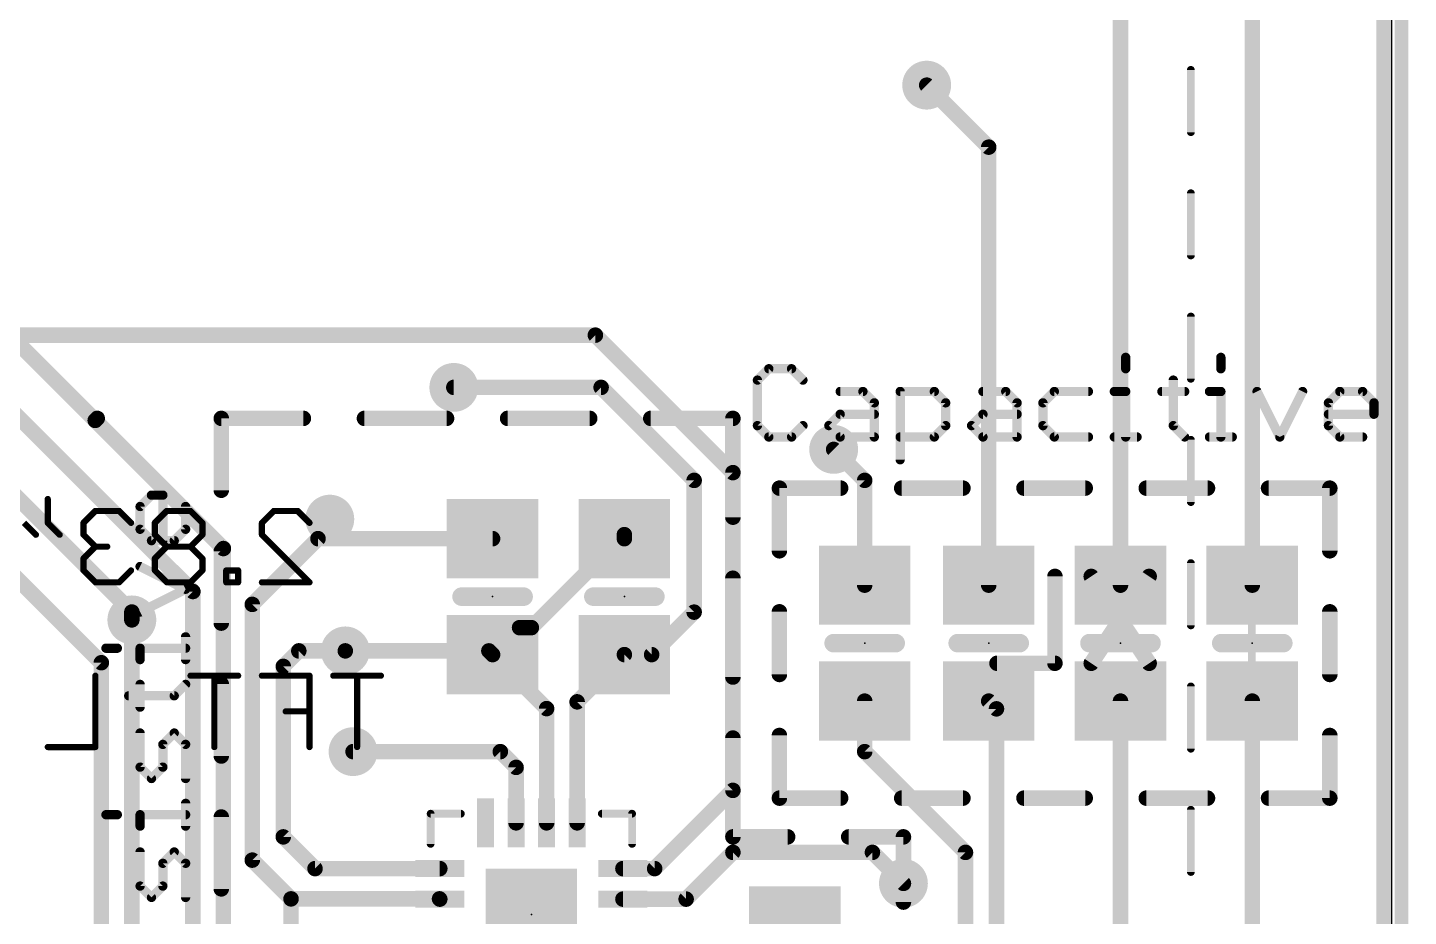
# Model space of a CAD drawing. Extents: x -0.1 to 56.3, y -0.6 to 85.1.
# Drawn here: x 33.66 to 56.28, y 40.35 to 54.92 of the extents above; entities that cross this region are included whole.
import ezdxf

# ---------------------------------------------------------------- set-up
doc = ezdxf.new("R2010")
doc.units = 0
for name, color, linetype in [('1', 12, 'CONTINUOUS'), ('18', 110, 'CONTINUOUS'), ('20', 53, 'CONTINUOUS'), ('21', 40, 'CONTINUOUS'), ('22', 6, 'CONTINUOUS'), ('23', 53, 'CONTINUOUS'), ('52', 253, 'CONTINUOUS')]:
    doc.layers.add(name, color=color, linetype=linetype)

# ---------------------------------------------------------------- blocks, each defined once
blk = doc.blocks.new('RECT')
blk.add_solid([(-0.5, -0.5), (0.5, -0.5), (-0.5, 0.5), (0.5, 0.5)])
blk = doc.blocks.new('ROUNDV')
at = {"const_width": 0.5}
blk.add_lwpolyline([(0, -0.25, 1), (0, 0.25, 1), (0, -0.25)], format="xyb", dxfattribs=at)

msp = doc.modelspace()

# ---------------------------------------------------------------- linework, layer by layer
at = {"layer": '1', "const_width": 0.254}
for points in [[(55.88, 84.963), (55.88, 0)], [(51.562, 60.325), (51.562, 45.781)], [(53.721, 59.69), (53.721, 45.781)], [(49.403, 52.959), (48.387, 53.975)], [(49.403, 45.781), (49.403, 52.959)], [(30.668, 50.038), (35.365, 45.341)], [(33.368, 49.878), (34.765, 48.481)], [(42.959, 49.878), (33.368, 49.878)], [(45.212, 47.625), (42.959, 49.878)], [(36.365, 45.677), (32.385, 49.657)], [(40.64, 49.022), (43.053, 49.022)], [(43.053, 49.022), (44.577, 47.498)], [(34.798, 48.514), (34.765, 48.481)], [(34.865, 44.51), (30.988, 48.387)], [(34.765, 48.481), (36.865, 46.381)], [(46.863, 48.006), (47.371, 47.498)], [(45.212, 42.418), (45.212, 47.625)], [(44.577, 47.498), (44.577, 45.339)], [(47.371, 47.498), (47.371, 45.781)], [(38.415, 46.543), (37.338, 45.466)], [(41.275, 46.543), (38.415, 46.543)], [(43.434, 46.609), (41.91, 45.085)], [(43.434, 46.543), (43.434, 46.609)], [(36.865, 46.381), (36.865, 34.822)], [(36.365, 34.822), (36.365, 45.677)], [(37.338, 45.466), (37.338, 41.275)], [(35.365, 45.341), (35.365, 45.212)], [(35.365, 45.212), (35.365, 34.822)], [(44.577, 45.339), (43.881, 44.643)], [(41.717, 45.085), (41.275, 44.643)], [(41.91, 45.085), (41.717, 45.085)], [(37.846, 44.45), (38.1, 44.704)], [(38.1, 44.704), (38.862, 44.704)], [(38.862, 44.704), (41.214, 44.704)], [(41.214, 44.704), (41.275, 44.643)], [(34.865, 34.822), (34.865, 44.51)], [(37.846, 41.656), (37.846, 44.45)], [(42.16, 43.758), (41.275, 44.643)], [(42.66, 43.869), (43.434, 44.643)], [(43.881, 44.643), (43.434, 44.643)], [(42.66, 41.886), (42.66, 43.869)], [(47.371, 43.053), (47.371, 43.881)], [(49.53, 43.754), (49.403, 43.881)], [(51.562, 31.877), (51.562, 43.881)], [(53.721, 33.02), (53.721, 43.881)], [(42.16, 41.886), (42.16, 43.758)], [(49.53, 30.988), (49.53, 43.754)], [(41.402, 43.053), (38.989, 43.053)], [(41.66, 42.795), (41.402, 43.053)], [(49.022, 41.402), (47.371, 43.053)], [(41.66, 41.886), (41.66, 42.795)], [(43.93, 41.136), (45.212, 42.418)], [(38.366, 41.136), (37.846, 41.656)], [(37.338, 41.275), (37.973, 40.64)], [(44.446, 40.636), (45.212, 41.402)], [(45.212, 41.402), (47.498, 41.402)], [(47.498, 41.402), (48.006, 40.894)], [(49.022, 31.496), (49.022, 41.402)], [(40.41, 41.136), (38.366, 41.136)], [(43.41, 41.136), (43.93, 41.136)], [(37.973, 40.64), (40.406, 40.64)], [(37.973, 39.558), (37.973, 40.64)], [(40.406, 40.64), (40.41, 40.636)], [(43.41, 40.636), (44.446, 40.636)]]:
    msp.add_lwpolyline(points, dxfattribs=at)
at = {"layer": '1', "const_width": 0.127}
for points in [[(48.4319, 54.0199, 1), (48.3421, 53.9301)], [(49.4665, 52.959, 1), (49.3395, 52.959)], [(49.3581, 52.9141, 1), (49.4479, 53.0039)], [(43.0039, 49.9229, 1), (42.9141, 49.8331)], [(42.959, 49.8145, 1), (42.959, 49.9415)], [(40.64, 49.0855, 1), (40.64, 48.9585)], [(43.0979, 49.0669, 1), (43.0081, 48.9771)], [(43.053, 48.9585, 1), (43.053, 49.0855)], [(34.8429, 48.4691, 1), (34.7531, 48.5589)], [(34.8099, 48.5259, 1), (34.7201, 48.4361)], [(34.7201, 48.5259, 1), (34.8099, 48.4361)], [(34.7201, 48.4361, 1), (34.8099, 48.5259)], [(46.9079, 48.0509, 1), (46.8181, 47.9611)], [(45.2755, 47.625, 1), (45.1485, 47.625)], [(45.1671, 47.5801, 1), (45.2569, 47.6699)], [(44.6405, 47.498, 1), (44.5135, 47.498)], [(44.5321, 47.4531, 1), (44.6219, 47.5429)], [(47.4345, 47.498, 1), (47.3075, 47.498)], [(47.3261, 47.4531, 1), (47.4159, 47.5429)], [(38.415, 46.6065, 1), (38.415, 46.4795)], [(38.4599, 46.4981, 1), (38.3701, 46.5879)], [(41.275, 46.4795, 1), (41.275, 46.6065)], [(43.4975, 46.609, 1), (43.3705, 46.609)], [(43.3705, 46.543, 1), (43.4975, 46.543)], [(43.4789, 46.5641, 1), (43.3891, 46.6539)], [(36.9285, 46.381, 1), (36.8015, 46.381)], [(36.8201, 46.3361, 1), (36.9099, 46.4259)], [(36.4285, 45.677, 1), (36.3015, 45.677)], [(36.3201, 45.6321, 1), (36.4099, 45.7219)], [(47.3075, 45.781, 1), (47.4345, 45.781)], [(49.3395, 45.781, 1), (49.4665, 45.781)], [(51.4985, 45.781, 1), (51.6255, 45.781)], [(53.6575, 45.781, 1), (53.7845, 45.781)], [(37.4015, 45.466, 1), (37.2745, 45.466)], [(37.2931, 45.5109, 1), (37.3829, 45.4211)], [(35.4285, 45.341, 1), (35.3015, 45.341)], [(35.4285, 45.212, 1), (35.3015, 45.212)], [(35.3015, 45.212, 1), (35.4285, 45.212)], [(35.3201, 45.2961, 1), (35.4099, 45.3859)], [(44.5135, 45.339, 1), (44.6405, 45.339)], [(44.6219, 45.2941, 1), (44.5321, 45.3839)], [(41.717, 45.1485, 1), (41.717, 45.0215)], [(41.7619, 45.0401, 1), (41.6721, 45.1299)], [(41.8651, 45.1299, 1), (41.9549, 45.0401)], [(41.91, 45.0215, 1), (41.91, 45.1485)], [(38.1, 44.7675, 1), (38.1, 44.6405)], [(38.1449, 44.6591, 1), (38.0551, 44.7489)], [(38.862, 44.7675, 1), (38.862, 44.6405)], [(38.862, 44.6405, 1), (38.862, 44.7675)], [(41.2589, 44.7489, 1), (41.1691, 44.6591)], [(41.214, 44.6405, 1), (41.214, 44.7675)], [(34.9285, 44.51, 1), (34.8015, 44.51)], [(34.8201, 44.4651, 1), (34.9099, 44.5549)], [(37.9095, 44.45, 1), (37.7825, 44.45)], [(41.3199, 44.6879, 1), (41.2301, 44.5981)], [(41.2301, 44.6879, 1), (41.3199, 44.5981)], [(41.2301, 44.5981, 1), (41.3199, 44.6879)], [(43.434, 44.7065, 1), (43.434, 44.5795)], [(43.4789, 44.5981, 1), (43.3891, 44.6879)], [(43.8361, 44.6879, 1), (43.9259, 44.5981)], [(43.881, 44.5795, 1), (43.881, 44.7065)], [(37.8011, 44.4949, 1), (37.8909, 44.4051)], [(42.7235, 43.869, 1), (42.5965, 43.869)], [(42.6151, 43.9139, 1), (42.7049, 43.8241)], [(47.4345, 43.881, 1), (47.3075, 43.881)], [(49.4479, 43.9259, 1), (49.3581, 43.8361)], [(51.6255, 43.881, 1), (51.4985, 43.881)], [(53.7845, 43.881, 1), (53.6575, 43.881)], [(42.2235, 43.758, 1), (42.0965, 43.758)], [(42.1151, 43.7131, 1), (42.2049, 43.8029)], [(49.5935, 43.754, 1), (49.4665, 43.754)], [(49.4851, 43.7091, 1), (49.5749, 43.7989)], [(38.989, 43.1165, 1), (38.989, 42.9895)], [(41.4469, 43.0979, 1), (41.3571, 43.0081)], [(41.402, 42.9895, 1), (41.402, 43.1165)], [(47.4159, 43.0979, 1), (47.3261, 43.0081)], [(47.3075, 43.053, 1), (47.4345, 43.053)], [(41.7235, 42.795, 1), (41.5965, 42.795)], [(41.6151, 42.7501, 1), (41.7049, 42.8399)], [(45.2569, 42.3731, 1), (45.1671, 42.4629)], [(45.1485, 42.418, 1), (45.2755, 42.418)], [(41.5965, 41.886, 1), (41.7235, 41.886)], [(42.0965, 41.886, 1), (42.2235, 41.886)], [(42.5965, 41.886, 1), (42.7235, 41.886)], [(37.8909, 41.7009, 1), (37.8011, 41.6111)], [(37.7825, 41.656, 1), (37.9095, 41.656)], [(37.3829, 41.3199, 1), (37.2931, 41.2301)], [(45.212, 41.4655, 1), (45.212, 41.3385)], [(45.2569, 41.3571, 1), (45.1671, 41.4469)], [(47.5429, 41.4469, 1), (47.4531, 41.3571)], [(47.498, 41.3385, 1), (47.498, 41.4655)], [(49.0855, 41.402, 1), (48.9585, 41.402)], [(48.9771, 41.3571, 1), (49.0669, 41.4469)], [(37.2745, 41.275, 1), (37.4015, 41.275)], [(38.366, 41.1995, 1), (38.366, 41.0725)], [(38.3211, 41.0911, 1), (38.4109, 41.1809)], [(40.41, 41.0725, 1), (40.41, 41.1995)], [(43.41, 41.1995, 1), (43.41, 41.0725)], [(43.8851, 41.1809, 1), (43.9749, 41.0911)], [(43.93, 41.0725, 1), (43.93, 41.1995)], [(47.9611, 40.8491, 1), (48.0509, 40.9389)], [(37.973, 40.7035, 1), (37.973, 40.5765)], [(38.0365, 40.64, 1), (37.9095, 40.64)], [(37.9281, 40.5951, 1), (38.0179, 40.6849)], [(40.4509, 40.6849, 1), (40.3611, 40.5951)], [(40.3651, 40.5911, 1), (40.4549, 40.6809)], [(40.406, 40.5765, 1), (40.406, 40.7035)], [(43.41, 40.6995, 1), (43.41, 40.5725)], [(44.4011, 40.6809, 1), (44.4909, 40.5911)], [(44.446, 40.5725, 1), (44.446, 40.6995)]]:
    msp.add_lwpolyline(points, format="xyb", dxfattribs=at)
at = {"layer": '20'}
msp.add_line((56.007, 3.048), (56.007, 81.915), dxfattribs=at)
at = {"layer": '21'}
for points, const_width in [([(51.6473, 49.5142), (51.6473, 49.3278)], 0.1524), ([(53.2065, 49.5142), (53.2065, 49.3278)], 0.1524), ([(45.8003, 49.3278), (45.6139, 49.1413)], 0.1524), ([(46.1732, 49.3278), (45.8003, 49.3278)], 0.1524), ([(46.3596, 49.1413), (46.1732, 49.3278)], 0.1524), ([(45.6139, 49.1413), (45.6139, 48.3956)], 0.1524), ([(52.4269, 49.1413), (52.4269, 48.3956)], 0.1524), ([(46.9697, 48.9549), (47.3426, 48.9549)], 0.1524), ([(47.3426, 48.9549), (47.529, 48.7685)], 0.1524), ([(47.9527, 47.8364), (47.9527, 48.9549)], 0.1524), ([(47.9527, 48.9549), (48.512, 48.9549)], 0.1524), ([(48.512, 48.9549), (48.6984, 48.7685)], 0.1524), ([(49.3085, 48.9549), (49.6814, 48.9549)], 0.1524), ([(49.6814, 48.9549), (49.8678, 48.7685)], 0.1524), ([(50.4779, 48.9549), (50.2915, 48.7685)], 0.1524), ([(51.0372, 48.9549), (50.4779, 48.9549)], 0.1524), ([(51.4609, 48.9549), (51.6473, 48.9549)], 0.1524), ([(51.6473, 48.9549), (51.6473, 48.2092)], 0.1524), ([(52.2405, 48.9549), (52.6133, 48.9549)], 0.1524), ([(53.0201, 48.9549), (53.2065, 48.9549)], 0.1524), ([(53.2065, 48.9549), (53.2065, 48.2092)], 0.1524), ([(53.7997, 48.9549), (54.1725, 48.2092)], 0.1524), ([(54.1725, 48.2092), (54.5454, 48.9549)], 0.1524), ([(54.9691, 48.7685), (55.1555, 48.9549)], 0.1524), ([(55.1555, 48.9549), (55.5284, 48.9549)], 0.1524), ([(55.5284, 48.9549), (55.7148, 48.7685)], 0.1524), ([(36.83, 48.514), (36.83, 47.3365)], 0.254), ([(38.1755, 48.514), (36.83, 48.514)], 0.254), ([(40.521, 48.514), (39.1755, 48.514)], 0.254), ([(42.8665, 48.514), (41.521, 48.514)], 0.254), ([(45.212, 48.514), (43.8665, 48.514)], 0.254), ([(45.212, 46.8947), (45.212, 48.514)], 0.254), ([(46.7833, 48.3956), (46.9697, 48.5821)], 0.1524), ([(46.9697, 48.5821), (47.529, 48.5821)], 0.1524), ([(47.529, 48.7685), (47.529, 48.2092)], 0.1524), ([(48.6984, 48.7685), (48.6984, 48.3956)], 0.1524), ([(49.1221, 48.3956), (49.3085, 48.5821)], 0.1524), ([(49.3085, 48.5821), (49.8678, 48.5821)], 0.1524), ([(49.8678, 48.7685), (49.8678, 48.2092)], 0.1524), ([(50.2915, 48.7685), (50.2915, 48.3956)], 0.1524), ([(54.9691, 48.3956), (54.9691, 48.7685)], 0.1524), ([(55.7148, 48.5821), (54.9691, 48.5821)], 0.1524), ([(55.7148, 48.7685), (55.7148, 48.5821)], 0.1524), ([(45.6139, 48.3956), (45.8003, 48.2092)], 0.1524), ([(46.1732, 48.2092), (46.3596, 48.3956)], 0.1524), ([(46.9697, 48.2092), (46.7833, 48.3956)], 0.1524), ([(48.6984, 48.3956), (48.512, 48.2092)], 0.1524), ([(49.3085, 48.2092), (49.1221, 48.3956)], 0.1524), ([(50.2915, 48.3956), (50.4779, 48.2092)], 0.1524), ([(52.4269, 48.3956), (52.6133, 48.2092)], 0.1524), ([(55.1555, 48.2092), (54.9691, 48.3956)], 0.1524), ([(45.8003, 48.2092), (46.1732, 48.2092)], 0.1524), ([(47.529, 48.2092), (46.9697, 48.2092)], 0.1524), ([(48.512, 48.2092), (47.9527, 48.2092)], 0.1524), ([(49.8678, 48.2092), (49.3085, 48.2092)], 0.1524), ([(50.4779, 48.2092), (51.0372, 48.2092)], 0.1524), ([(51.4609, 48.2092), (51.8337, 48.2092)], 0.1524), ([(53.0201, 48.2092), (53.3929, 48.2092)], 0.1524), ([(55.5284, 48.2092), (55.1555, 48.2092)], 0.1524), ([(35.5001, 47.0697), (35.6865, 47.2561)], 0.1524), ([(35.6865, 47.2561), (35.873, 47.2561)], 0.1524), ([(35.873, 47.2561), (35.873, 46.5104)], 0.1524), ([(45.974, 47.371), (45.974, 46.3443)], 0.254), ([(46.9774, 47.371), (45.974, 47.371)], 0.254), ([(48.9808, 47.371), (47.9774, 47.371)], 0.254), ([(50.9842, 47.371), (49.9808, 47.371)], 0.254), ([(52.9876, 47.371), (51.9842, 47.371)], 0.254), ([(54.991, 47.371), (53.9876, 47.371)], 0.254), ([(54.991, 46.3443), (54.991, 47.371)], 0.254), ([(35.5001, 46.6968), (35.5001, 47.0697)], 0.1524), ([(36.2458, 47.0697), (36.2458, 46.6968)], 0.1524), ([(35.6865, 46.5104), (35.5001, 46.6968)], 0.1524), ([(36.2458, 46.6968), (36.0594, 46.5104)], 0.1524), ([(36.0594, 46.5104), (35.6865, 46.5104)], 0.1524), ([(36.83, 46.3365), (36.83, 45.159)], 0.254), ([(36.2458, 45.7138), (35.5001, 46.0867)], 0.1524), ([(45.212, 44.2753), (45.212, 45.8947)], 0.254), ([(35.5001, 45.341), (36.2458, 45.7138)], 0.1524), ([(40.767, 45.593), (41.783, 45.593)], 0.3048), ([(42.926, 45.593), (43.942, 45.593)], 0.3048), ([(45.974, 45.3443), (45.974, 44.3177)], 0.254), ([(54.991, 44.3177), (54.991, 45.3443)], 0.254), ([(34.9408, 44.7478), (35.1272, 44.7478)], 0.1524), ([(35.5001, 44.5614), (35.5001, 44.7478)], 0.1524), ([(35.5001, 44.7478), (36.2458, 44.7478)], 0.1524), ([(36.2458, 44.5614), (36.2458, 44.9342)], 0.1524), ([(46.863, 44.831), (47.879, 44.831)], 0.3048), ([(48.895, 44.831), (49.911, 44.831)], 0.3048), ([(51.054, 44.831), (52.07, 44.831)], 0.3048), ([(53.213, 44.831), (54.229, 44.831)], 0.3048), ([(35.5001, 43.7818), (35.5001, 44.1546)], 0.1524), ([(36.0594, 43.9682), (36.2458, 44.1546)], 0.1524), ([(36.83, 44.159), (36.83, 42.9815)], 0.254), ([(35.3137, 43.9682), (36.0594, 43.9682)], 0.1524), ([(35.5001, 42.7988), (35.5001, 43.3581)], 0.1524), ([(36.0594, 43.3581), (35.873, 43.1717)], 0.1524), ([(36.2458, 43.1717), (36.0594, 43.3581)], 0.1524), ([(45.974, 43.3177), (45.974, 42.291)], 0.254), ([(54.991, 42.291), (54.991, 43.3177)], 0.254), ([(35.873, 43.1717), (35.873, 42.7988)], 0.1524), ([(36.2458, 42.6124), (36.2458, 43.1717)], 0.1524), ([(45.212, 41.656), (45.212, 43.2753)], 0.254), ([(35.6865, 42.6124), (35.5001, 42.7988)], 0.1524), ([(35.873, 42.7988), (35.6865, 42.6124)], 0.1524), ([(45.974, 42.291), (46.9774, 42.291)], 0.254), ([(47.9774, 42.291), (48.9808, 42.291)], 0.254), ([(49.9808, 42.291), (50.9842, 42.291)], 0.254), ([(51.9842, 42.291), (52.9876, 42.291)], 0.254), ([(53.9876, 42.291), (54.991, 42.291)], 0.254), ([(34.9408, 42.0192), (35.1272, 42.0192)], 0.1524), ([(35.5001, 41.8328), (35.5001, 42.0192)], 0.1524), ([(35.5001, 42.0192), (36.2458, 42.0192)], 0.1524), ([(36.2458, 41.8328), (36.2458, 42.2056)], 0.1524), ([(36.83, 41.9815), (36.83, 40.804)], 0.254), ([(40.26, 41.541), (40.26, 42.036)], 0.127), ([(40.26, 42.036), (40.755, 42.036)], 0.127), ([(43.56, 42.036), (43.065, 42.036)], 0.127), ([(43.56, 41.541), (43.56, 42.036)], 0.127), ([(46.109, 41.656), (45.212, 41.656)], 0.254), ([(48.006, 41.656), (47.109, 41.656)], 0.254), ([(48.006, 40.587), (48.006, 41.656)], 0.254), ([(35.5001, 40.8498), (35.5001, 41.4091)], 0.1524), ([(36.0594, 41.4091), (35.873, 41.2227)], 0.1524), ([(36.2458, 41.2227), (36.0594, 41.4091)], 0.1524), ([(35.873, 41.2227), (35.873, 40.8498)], 0.1524), ([(36.2458, 40.6634), (36.2458, 41.2227)], 0.1524), ([(35.6865, 40.6634), (35.5001, 40.8498)], 0.1524), ([(35.873, 40.8498), (35.6865, 40.6634)], 0.1524)]:
    msp.add_lwpolyline(points, dxfattribs=dict(at, const_width=const_width))
for points, const_width in [([(51.6854, 49.5142, 1), (51.6092, 49.5142)], 0.0762), ([(53.2446, 49.5142, 1), (53.1684, 49.5142)], 0.0762), ([(45.8003, 49.3659, 1), (45.8003, 49.2897)], 0.0762), ([(45.8273, 49.3008, 1), (45.7734, 49.3547)], 0.0762), ([(46.2001, 49.3547, 1), (46.1462, 49.3008)], 0.0762), ([(46.1732, 49.2897, 1), (46.1732, 49.3659)], 0.0762), ([(51.6092, 49.3278, 1), (51.6854, 49.3278)], 0.0762), ([(53.1684, 49.3278, 1), (53.2446, 49.3278)], 0.0762), ([(45.652, 49.1413, 1), (45.5758, 49.1413)], 0.0762), ([(45.587, 49.1683, 1), (45.6408, 49.1144)], 0.0762), ([(46.3327, 49.1144, 1), (46.3865, 49.1683)], 0.0762), ([(52.465, 49.1413, 1), (52.3888, 49.1413)], 0.0762), ([(46.9697, 48.993, 1), (46.9697, 48.9168)], 0.0762), ([(47.3695, 48.9818, 1), (47.3156, 48.928)], 0.0762), ([(47.3426, 48.9168, 1), (47.3426, 48.993)], 0.0762), ([(47.9908, 48.9549, 1), (47.9146, 48.9549)], 0.0762), ([(47.9527, 48.993, 1), (47.9527, 48.9168)], 0.0762), ([(48.5389, 48.9818, 1), (48.485, 48.928)], 0.0762), ([(48.512, 48.9168, 1), (48.512, 48.993)], 0.0762), ([(49.3085, 48.993, 1), (49.3085, 48.9168)], 0.0762), ([(49.7083, 48.9818, 1), (49.6544, 48.928)], 0.0762), ([(49.6814, 48.9168, 1), (49.6814, 48.993)], 0.0762), ([(50.4779, 48.993, 1), (50.4779, 48.9168)], 0.0762), ([(50.5049, 48.928, 1), (50.451, 48.9818)], 0.0762), ([(51.0372, 48.9168, 1), (51.0372, 48.993)], 0.0762), ([(51.4609, 48.993, 1), (51.4609, 48.9168)], 0.0762), ([(51.6854, 48.9549, 1), (51.6092, 48.9549)], 0.0762), ([(51.6473, 48.9168, 1), (51.6473, 48.993)], 0.0762), ([(52.2405, 48.993, 1), (52.2405, 48.9168)], 0.0762), ([(52.6133, 48.9168, 1), (52.6133, 48.993)], 0.0762), ([(53.0201, 48.993, 1), (53.0201, 48.9168)], 0.0762), ([(53.2446, 48.9549, 1), (53.1684, 48.9549)], 0.0762), ([(53.2065, 48.9168, 1), (53.2065, 48.993)], 0.0762), ([(53.8338, 48.9719, 1), (53.7656, 48.9379)], 0.0762), ([(54.5795, 48.9379, 1), (54.5113, 48.9719)], 0.0762), ([(55.1555, 48.993, 1), (55.1555, 48.9168)], 0.0762), ([(55.1824, 48.928, 1), (55.1286, 48.9818)], 0.0762), ([(55.5553, 48.9818, 1), (55.5014, 48.928)], 0.0762), ([(55.5284, 48.9168, 1), (55.5284, 48.993)], 0.0762), ([(36.8935, 48.514, 1), (36.7665, 48.514)], 0.127), ([(36.83, 48.5775, 1), (36.83, 48.4505)], 0.127), ([(38.1755, 48.4505, 1), (38.1755, 48.5775)], 0.127), ([(39.1755, 48.5775, 1), (39.1755, 48.4505)], 0.127), ([(40.521, 48.4505, 1), (40.521, 48.5775)], 0.127), ([(41.521, 48.5775, 1), (41.521, 48.4505)], 0.127), ([(42.8665, 48.4505, 1), (42.8665, 48.5775)], 0.127), ([(43.8665, 48.5775, 1), (43.8665, 48.4505)], 0.127), ([(45.2755, 48.514, 1), (45.1485, 48.514)], 0.127), ([(45.212, 48.4505, 1), (45.212, 48.5775)], 0.127), ([(46.9697, 48.6202, 1), (46.9697, 48.544)], 0.0762), ([(46.9967, 48.5551, 1), (46.9428, 48.609)], 0.0762), ([(47.5671, 48.7685, 1), (47.4909, 48.7685)], 0.0762), ([(47.5021, 48.7415, 1), (47.5559, 48.7954)], 0.0762), ([(47.529, 48.544, 1), (47.529, 48.6202)], 0.0762), ([(48.7365, 48.7685, 1), (48.6603, 48.7685)], 0.0762), ([(48.6715, 48.7415, 1), (48.7253, 48.7954)], 0.0762), ([(49.3085, 48.6202, 1), (49.3085, 48.544)], 0.0762), ([(49.3355, 48.5551, 1), (49.2816, 48.609)], 0.0762), ([(49.9059, 48.7685, 1), (49.8297, 48.7685)], 0.0762), ([(49.8409, 48.7415, 1), (49.8947, 48.7954)], 0.0762), ([(49.8678, 48.544, 1), (49.8678, 48.6202)], 0.0762), ([(50.2645, 48.7954, 1), (50.3184, 48.7415)], 0.0762), ([(50.3296, 48.7685, 1), (50.2534, 48.7685)], 0.0762), ([(54.9421, 48.7954, 1), (54.996, 48.7415)], 0.0762), ([(55.0072, 48.7685, 1), (54.931, 48.7685)], 0.0762), ([(54.9691, 48.6202, 1), (54.9691, 48.544)], 0.0762), ([(55.7529, 48.7685, 1), (55.6767, 48.7685)], 0.0762), ([(55.6878, 48.7415, 1), (55.7417, 48.7954)], 0.0762), ([(55.7148, 48.544, 1), (55.7148, 48.6202)], 0.0762), ([(45.6408, 48.4226, 1), (45.587, 48.3687)], 0.0762), ([(45.5758, 48.3956, 1), (45.652, 48.3956)], 0.0762), ([(46.3865, 48.3687, 1), (46.3327, 48.4226)], 0.0762), ([(46.8102, 48.4226, 1), (46.7564, 48.3687)], 0.0762), ([(46.7564, 48.4226, 1), (46.8102, 48.3687)], 0.0762), ([(48.6603, 48.3956, 1), (48.7365, 48.3956)], 0.0762), ([(48.7253, 48.3687, 1), (48.6715, 48.4226)], 0.0762), ([(49.149, 48.4226, 1), (49.0952, 48.3687)], 0.0762), ([(49.0952, 48.4226, 1), (49.149, 48.3687)], 0.0762), ([(50.3184, 48.4226, 1), (50.2645, 48.3687)], 0.0762), ([(50.2534, 48.3956, 1), (50.3296, 48.3956)], 0.0762), ([(52.4539, 48.4226, 1), (52.4, 48.3687)], 0.0762), ([(52.3888, 48.3956, 1), (52.465, 48.3956)], 0.0762), ([(54.996, 48.4226, 1), (54.9421, 48.3687)], 0.0762), ([(54.931, 48.3956, 1), (55.0072, 48.3956)], 0.0762), ([(55.6767, 48.5821, 1), (55.7529, 48.5821)], 0.0762), ([(45.8003, 48.2473, 1), (45.8003, 48.1711)], 0.0762), ([(45.7734, 48.1823, 1), (45.8273, 48.2361)], 0.0762), ([(46.1462, 48.2361, 1), (46.2001, 48.1823)], 0.0762), ([(46.1732, 48.1711, 1), (46.1732, 48.2473)], 0.0762), ([(46.9697, 48.2473, 1), (46.9697, 48.1711)], 0.0762), ([(46.9428, 48.1823, 1), (46.9967, 48.2361)], 0.0762), ([(47.4909, 48.2092, 1), (47.5671, 48.2092)], 0.0762), ([(47.529, 48.1711, 1), (47.529, 48.2473)], 0.0762), ([(47.9527, 48.2473, 1), (47.9527, 48.1711)], 0.0762), ([(48.485, 48.2361, 1), (48.5389, 48.1823)], 0.0762), ([(48.512, 48.1711, 1), (48.512, 48.2473)], 0.0762), ([(49.3085, 48.2473, 1), (49.3085, 48.1711)], 0.0762), ([(49.2816, 48.1823, 1), (49.3355, 48.2361)], 0.0762), ([(49.8297, 48.2092, 1), (49.9059, 48.2092)], 0.0762), ([(49.8678, 48.1711, 1), (49.8678, 48.2473)], 0.0762), ([(50.4779, 48.2473, 1), (50.4779, 48.1711)], 0.0762), ([(50.451, 48.1823, 1), (50.5049, 48.2361)], 0.0762), ([(51.0372, 48.1711, 1), (51.0372, 48.2473)], 0.0762), ([(51.4609, 48.2473, 1), (51.4609, 48.1711)], 0.0762), ([(51.6092, 48.2092, 1), (51.6854, 48.2092)], 0.0762), ([(51.8337, 48.1711, 1), (51.8337, 48.2473)], 0.0762), ([(52.5864, 48.1823, 1), (52.6403, 48.2361)], 0.0762), ([(53.0201, 48.2473, 1), (53.0201, 48.1711)], 0.0762), ([(53.1684, 48.2092, 1), (53.2446, 48.2092)], 0.0762), ([(53.3929, 48.1711, 1), (53.3929, 48.2473)], 0.0762), ([(54.1385, 48.2262, 1), (54.2066, 48.1922)], 0.0762), ([(54.1385, 48.1922, 1), (54.2066, 48.2262)], 0.0762), ([(55.1555, 48.2473, 1), (55.1555, 48.1711)], 0.0762), ([(55.1286, 48.1823, 1), (55.1824, 48.2361)], 0.0762), ([(55.5284, 48.1711, 1), (55.5284, 48.2473)], 0.0762), ([(47.9146, 47.8364, 1), (47.9908, 47.8364)], 0.0762), ([(35.6865, 47.2942, 1), (35.6865, 47.218)], 0.0762), ([(35.7135, 47.2291, 1), (35.6596, 47.283)], 0.0762), ([(35.9111, 47.2561, 1), (35.8349, 47.2561)], 0.0762), ([(35.873, 47.218, 1), (35.873, 47.2942)], 0.0762), ([(36.7665, 47.3365, 1), (36.8935, 47.3365)], 0.127), ([(46.0375, 47.371, 1), (45.9105, 47.371)], 0.127), ([(45.974, 47.4345, 1), (45.974, 47.3075)], 0.127), ([(46.9774, 47.3075, 1), (46.9774, 47.4345)], 0.127), ([(47.9774, 47.4345, 1), (47.9774, 47.3075)], 0.127), ([(48.9808, 47.3075, 1), (48.9808, 47.4345)], 0.127), ([(49.9808, 47.4345, 1), (49.9808, 47.3075)], 0.127), ([(50.9842, 47.3075, 1), (50.9842, 47.4345)], 0.127), ([(51.9842, 47.4345, 1), (51.9842, 47.3075)], 0.127), ([(52.9876, 47.3075, 1), (52.9876, 47.4345)], 0.127), ([(53.9876, 47.4345, 1), (53.9876, 47.3075)], 0.127), ([(55.0545, 47.371, 1), (54.9275, 47.371)], 0.127), ([(54.991, 47.3075, 1), (54.991, 47.4345)], 0.127), ([(35.5382, 47.0697, 1), (35.462, 47.0697)], 0.0762), ([(35.4732, 47.0966, 1), (35.527, 47.0427)], 0.0762), ([(36.2839, 47.0697, 1), (36.2077, 47.0697)], 0.0762), ([(45.1485, 46.8947, 1), (45.2755, 46.8947)], 0.127), ([(35.462, 46.6968, 1), (35.5382, 46.6968)], 0.0762), ([(35.527, 46.7237, 1), (35.4732, 46.6699)], 0.0762), ([(36.2077, 46.6968, 1), (36.2839, 46.6968)], 0.0762), ([(36.2727, 46.6699, 1), (36.2189, 46.7237)], 0.0762), ([(35.6865, 46.5485, 1), (35.6865, 46.4723)], 0.0762), ([(35.6596, 46.4834, 1), (35.7135, 46.5373)], 0.0762), ([(35.8349, 46.5104, 1), (35.9111, 46.5104)], 0.0762), ([(36.0324, 46.5373, 1), (36.0863, 46.4834)], 0.0762), ([(36.0594, 46.4723, 1), (36.0594, 46.5485)], 0.0762), ([(36.8935, 46.3365, 1), (36.7665, 46.3365)], 0.127), ([(45.9105, 46.3443, 1), (46.0375, 46.3443)], 0.127), ([(54.9275, 46.3443, 1), (55.0545, 46.3443)], 0.127), ([(35.5171, 46.1208, 1), (35.4831, 46.0526)], 0.0762), ([(45.2755, 45.8947, 1), (45.1485, 45.8947)], 0.127), ([(36.2628, 45.6798, 1), (36.2288, 45.7479)], 0.0762), ([(36.2288, 45.6798, 1), (36.2628, 45.7479)], 0.0762), ([(40.767, 45.6692, 1), (40.767, 45.5168)], 0.1524), ([(41.783, 45.5168, 1), (41.783, 45.6692)], 0.1524), ([(42.926, 45.6692, 1), (42.926, 45.5168)], 0.1524), ([(43.942, 45.5168, 1), (43.942, 45.6692)], 0.1524), ([(46.0375, 45.3443, 1), (45.9105, 45.3443)], 0.127), ([(55.0545, 45.3443, 1), (54.9275, 45.3443)], 0.127), ([(35.4831, 45.3751, 1), (35.5171, 45.3069)], 0.0762), ([(36.7665, 45.159, 1), (36.8935, 45.159)], 0.127), ([(34.9408, 44.7859, 1), (34.9408, 44.7097)], 0.0762), ([(35.1272, 44.7097, 1), (35.1272, 44.7859)], 0.0762), ([(35.5382, 44.7478, 1), (35.462, 44.7478)], 0.0762), ([(35.5001, 44.7859, 1), (35.5001, 44.7097)], 0.0762), ([(36.2839, 44.9342, 1), (36.2077, 44.9342)], 0.0762), ([(36.2458, 44.7097, 1), (36.2458, 44.7859)], 0.0762), ([(46.863, 44.9072, 1), (46.863, 44.7548)], 0.1524), ([(47.879, 44.7548, 1), (47.879, 44.9072)], 0.1524), ([(48.895, 44.9072, 1), (48.895, 44.7548)], 0.1524), ([(49.911, 44.7548, 1), (49.911, 44.9072)], 0.1524), ([(51.054, 44.9072, 1), (51.054, 44.7548)], 0.1524), ([(52.07, 44.7548, 1), (52.07, 44.9072)], 0.1524), ([(53.213, 44.9072, 1), (53.213, 44.7548)], 0.1524), ([(54.229, 44.7548, 1), (54.229, 44.9072)], 0.1524), ([(35.462, 44.5614, 1), (35.5382, 44.5614)], 0.0762), ([(36.2077, 44.5614, 1), (36.2839, 44.5614)], 0.0762), ([(45.1485, 44.2753, 1), (45.2755, 44.2753)], 0.127), ([(45.9105, 44.3177, 1), (46.0375, 44.3177)], 0.127), ([(54.9275, 44.3177, 1), (55.0545, 44.3177)], 0.127), ([(35.5382, 44.1546, 1), (35.462, 44.1546)], 0.0762), ([(36.2727, 44.1277, 1), (36.2189, 44.1816)], 0.0762), ([(36.8935, 44.159, 1), (36.7665, 44.159)], 0.127), ([(35.3137, 44.0063, 1), (35.3137, 43.9301)], 0.0762), ([(36.0324, 43.9952, 1), (36.0863, 43.9413)], 0.0762), ([(36.0594, 43.9301, 1), (36.0594, 44.0063)], 0.0762), ([(35.462, 43.7818, 1), (35.5382, 43.7818)], 0.0762), ([(35.5382, 43.3581, 1), (35.462, 43.3581)], 0.0762), ([(36.0863, 43.385, 1), (36.0324, 43.3312)], 0.0762), ([(36.0863, 43.3312, 1), (36.0324, 43.385)], 0.0762), ([(46.0375, 43.3177, 1), (45.9105, 43.3177)], 0.127), ([(55.0545, 43.3177, 1), (54.9275, 43.3177)], 0.127), ([(35.846, 43.1986, 1), (35.8999, 43.1447)], 0.0762), ([(35.9111, 43.1717, 1), (35.8349, 43.1717)], 0.0762), ([(36.2839, 43.1717, 1), (36.2077, 43.1717)], 0.0762), ([(36.2189, 43.1447, 1), (36.2727, 43.1986)], 0.0762), ([(45.2755, 43.2753, 1), (45.1485, 43.2753)], 0.127), ([(36.7665, 42.9815, 1), (36.8935, 42.9815)], 0.127), ([(35.527, 42.8258, 1), (35.4732, 42.7719)], 0.0762), ([(35.462, 42.7988, 1), (35.5382, 42.7988)], 0.0762), ([(35.8349, 42.7988, 1), (35.9111, 42.7988)], 0.0762), ([(35.8999, 42.7719, 1), (35.846, 42.8258)], 0.0762), ([(35.6596, 42.6393, 1), (35.7135, 42.5854)], 0.0762), ([(35.6596, 42.5854, 1), (35.7135, 42.6393)], 0.0762), ([(36.2077, 42.6124, 1), (36.2839, 42.6124)], 0.0762), ([(45.974, 42.3545, 1), (45.974, 42.2275)], 0.127), ([(45.9105, 42.291, 1), (46.0375, 42.291)], 0.127), ([(46.9774, 42.2275, 1), (46.9774, 42.3545)], 0.127), ([(47.9774, 42.3545, 1), (47.9774, 42.2275)], 0.127), ([(48.9808, 42.2275, 1), (48.9808, 42.3545)], 0.127), ([(49.9808, 42.3545, 1), (49.9808, 42.2275)], 0.127), ([(50.9842, 42.2275, 1), (50.9842, 42.3545)], 0.127), ([(51.9842, 42.3545, 1), (51.9842, 42.2275)], 0.127), ([(52.9876, 42.2275, 1), (52.9876, 42.3545)], 0.127), ([(53.9876, 42.3545, 1), (53.9876, 42.2275)], 0.127), ([(54.9275, 42.291, 1), (55.0545, 42.291)], 0.127), ([(54.991, 42.2275, 1), (54.991, 42.3545)], 0.127), ([(34.9408, 42.0573, 1), (34.9408, 41.9811)], 0.0762), ([(35.1272, 41.9811, 1), (35.1272, 42.0573)], 0.0762), ([(35.5382, 42.0192, 1), (35.462, 42.0192)], 0.0762), ([(35.5001, 42.0573, 1), (35.5001, 41.9811)], 0.0762), ([(36.2839, 42.2056, 1), (36.2077, 42.2056)], 0.0762), ([(36.2458, 41.9811, 1), (36.2458, 42.0573)], 0.0762), ([(36.8935, 41.9815, 1), (36.7665, 41.9815)], 0.127), ([(40.26, 42.0678, 1), (40.26, 42.0042)], 0.0635), ([(40.2918, 42.036, 1), (40.2283, 42.036)], 0.0635), ([(40.755, 42.0042, 1), (40.755, 42.0678)], 0.0635), ([(43.065, 42.0678, 1), (43.065, 42.0042)], 0.0635), ([(43.5918, 42.036, 1), (43.5282, 42.036)], 0.0635), ([(43.56, 42.0042, 1), (43.56, 42.0678)], 0.0635), ([(35.462, 41.8328, 1), (35.5382, 41.8328)], 0.0762), ([(36.2077, 41.8328, 1), (36.2839, 41.8328)], 0.0762), ([(45.212, 41.7195, 1), (45.212, 41.5925)], 0.127), ([(45.1485, 41.656, 1), (45.2755, 41.656)], 0.127), ([(46.109, 41.5925, 1), (46.109, 41.7195)], 0.127), ([(47.109, 41.7195, 1), (47.109, 41.5925)], 0.127), ([(48.0695, 41.656, 1), (47.9425, 41.656)], 0.127), ([(48.006, 41.5925, 1), (48.006, 41.7195)], 0.127), ([(35.5382, 41.4091, 1), (35.462, 41.4091)], 0.0762), ([(36.0863, 41.436, 1), (36.0324, 41.3822)], 0.0762), ([(36.0863, 41.3822, 1), (36.0324, 41.436)], 0.0762), ([(40.2283, 41.541, 1), (40.2918, 41.541)], 0.0635), ([(43.5282, 41.541, 1), (43.5918, 41.541)], 0.0635), ([(35.846, 41.2496, 1), (35.8999, 41.1957)], 0.0762), ([(35.9111, 41.2227, 1), (35.8349, 41.2227)], 0.0762), ([(36.2839, 41.2227, 1), (36.2077, 41.2227)], 0.0762), ([(36.2189, 41.1957, 1), (36.2727, 41.2496)], 0.0762), ([(35.527, 40.8768, 1), (35.4732, 40.8229)], 0.0762), ([(35.462, 40.8498, 1), (35.5382, 40.8498)], 0.0762), ([(35.6596, 40.6903, 1), (35.7135, 40.6365)], 0.0762), ([(35.6596, 40.6365, 1), (35.7135, 40.6903)], 0.0762), ([(35.8349, 40.8498, 1), (35.9111, 40.8498)], 0.0762), ([(35.8999, 40.8229, 1), (35.846, 40.8768)], 0.0762), ([(36.7665, 40.804, 1), (36.8935, 40.804)], 0.127), ([(36.2077, 40.6634, 1), (36.2839, 40.6634)], 0.0762), ([(47.9425, 40.587, 1), (48.0695, 40.587)], 0.127)]:
    msp.add_lwpolyline(points, format="xyb", dxfattribs=dict(at, const_width=const_width))
at = {"layer": '22', "const_width": 0.127}
msp.add_lwpolyline([(56.215, 7.812), (56.215, 77.212)], dxfattribs=at)
at = {"layer": '23'}
for p in [(41.275, 45.593), (43.434, 45.593), (47.371, 44.831), (49.403, 44.831), (51.562, 44.831), (53.721, 44.831), (41.91, 40.386)]:
    msp.add_point(p, dxfattribs=at)
at = {"layer": '52'}
for points, const_width in [([(55.88, 0), (55.88, 84.9122)], 0.127), ([(56.115, 7.912), (56.115, 77.112)], 0.127), ([(53.715, 15.662), (53.715, 75.012)], 0.127), ([(52.715, 53.2044), (52.715, 54.2251)], 0.127), ([(52.715, 51.1837), (52.715, 52.2044)], 0.127), ([(52.715, 49.163), (52.715, 50.1837)], 0.127), ([(52.715, 47.1423), (52.715, 48.163)], 0.127), ([(33.9877, 47.1921), (33.9877, 46.8023)], 0.1016), ([(33.5979, 46.8023), (33.7928, 46.6074)], 0.1016), ([(33.9877, 46.8023), (34.1826, 46.6074)], 0.1016), ([(34.7673, 46.9972), (34.5724, 46.8023)], 0.1016), ([(34.5724, 46.8023), (34.5724, 46.6074)], 0.1016), ([(35.1571, 46.9972), (34.7673, 46.9972)], 0.1016), ([(35.352, 46.8023), (35.1571, 46.9972)], 0.1016), ([(35.9367, 46.9972), (35.7418, 46.8023)], 0.1016), ([(35.7418, 46.8023), (35.7418, 46.6074)], 0.1016), ([(36.3265, 46.9972), (35.9367, 46.9972)], 0.1016), ([(36.5214, 46.8023), (36.3265, 46.9972)], 0.1016), ([(36.5214, 46.6074), (36.5214, 46.8023)], 0.1016), ([(37.4959, 46.8023), (37.6908, 46.9972)], 0.1016), ([(37.4959, 46.6074), (37.4959, 46.8023)], 0.1016), ([(37.6908, 46.9972), (38.0806, 46.9972)], 0.1016), ([(38.0806, 46.9972), (38.2755, 46.8023)], 0.1016), ([(34.5724, 46.6074), (34.7673, 46.4125)], 0.1016), ([(35.7418, 46.6074), (35.9367, 46.4125)], 0.1016), ([(36.3265, 46.4125), (36.5214, 46.6074)], 0.1016), ([(38.2755, 45.8278), (37.4959, 46.6074)], 0.1016), ([(34.7673, 46.4125), (34.5724, 46.2176)], 0.1016), ([(34.7673, 46.4125), (34.9622, 46.4125)], 0.1016), ([(35.9367, 46.4125), (35.7418, 46.2176)], 0.1016), ([(36.3265, 46.4125), (35.9367, 46.4125)], 0.1016), ([(36.5214, 46.2176), (36.3265, 46.4125)], 0.1016), ([(34.5724, 46.2176), (34.5724, 46.0227)], 0.1016), ([(35.7418, 46.2176), (35.7418, 46.0227)], 0.1016), ([(36.5214, 46.0227), (36.5214, 46.2176)], 0.1016), ([(52.715, 45.1217), (52.715, 46.1423)], 0.127), ([(34.5724, 46.0227), (34.7673, 45.8278)], 0.1016), ([(35.1571, 45.8278), (35.352, 46.0227)], 0.1016), ([(35.7418, 46.0227), (35.9367, 45.8278)], 0.1016), ([(36.3265, 45.8278), (36.5214, 46.0227)], 0.1016), ([(37.1061, 46.0227), (36.9112, 46.0227)], 0.1016), ([(36.9112, 46.0227), (36.9112, 45.8278)], 0.1016), ([(37.1061, 45.8278), (37.1061, 46.0227)], 0.1016), ([(50.488, 45.9244), (50.488, 44.5008)], 0.254), ([(52.0316, 45.9244), (51.0825, 44.5008)], 0.254), ([(51.0825, 45.9244), (52.0316, 44.5008)], 0.254), ([(34.7673, 45.8278), (35.1571, 45.8278)], 0.1016), ([(35.9367, 45.8278), (36.3265, 45.8278)], 0.1016), ([(36.9112, 45.8278), (37.1061, 45.8278)], 0.1016), ([(37.4959, 45.8278), (38.2755, 45.8278)], 0.1016), ([(50.488, 44.5008), (49.5389, 44.5008)], 0.254), ([(34.7673, 44.2972), (34.7673, 43.1278)], 0.1016), ([(37.1061, 44.2972), (36.3265, 44.2972)], 0.1016), ([(36.7163, 43.1278), (36.7163, 44.2972)], 0.1016), ([(38.2755, 44.2972), (37.4959, 44.2972)], 0.1016), ([(38.2755, 43.1278), (38.2755, 44.2972)], 0.1016), ([(39.4449, 44.2972), (38.6653, 44.2972)], 0.1016), ([(39.0551, 43.1278), (39.0551, 44.2972)], 0.1016), ([(52.715, 43.101), (52.715, 44.1217)], 0.127), ([(38.2755, 43.7125), (37.8857, 43.7125)], 0.1016), ([(34.7673, 43.1278), (33.9877, 43.1278)], 0.1016), ([(52.715, 41.0803), (52.715, 42.101)], 0.127)]:
    msp.add_lwpolyline(points, dxfattribs=dict(at, const_width=const_width))
for points, const_width in [([(52.7468, 54.2251, 1), (52.6833, 54.2251)], 0.0635), ([(52.6833, 53.2044, 1), (52.7468, 53.2044)], 0.0635), ([(52.7468, 52.2044, 1), (52.6833, 52.2044)], 0.0635), ([(52.6833, 51.1837, 1), (52.7468, 51.1837)], 0.0635), ([(52.7468, 50.1837, 1), (52.6833, 50.1837)], 0.0635), ([(52.6833, 49.163, 1), (52.7468, 49.163)], 0.0635), ([(52.7468, 48.163, 1), (52.6833, 48.163)], 0.0635), ([(34.0131, 47.1921, 1), (33.9623, 47.1921)], 0.0508), ([(52.6833, 47.1423, 1), (52.7468, 47.1423)], 0.0635), ([(34.0057, 46.8203, 1), (33.9697, 46.7843)], 0.0508), ([(33.9623, 46.8023, 1), (34.0131, 46.8023)], 0.0508), ([(34.5544, 46.8203, 1), (34.5904, 46.7843)], 0.0508), ([(34.5978, 46.8023, 1), (34.547, 46.8023)], 0.0508), ([(34.7673, 47.0226, 1), (34.7673, 46.9718)], 0.0508), ([(34.7853, 46.9792, 1), (34.7493, 47.0152)], 0.0508), ([(35.1751, 47.0152, 1), (35.1391, 46.9792)], 0.0508), ([(35.1571, 46.9718, 1), (35.1571, 47.0226)], 0.0508), ([(35.334, 46.7843, 1), (35.37, 46.8203)], 0.0508), ([(35.7238, 46.8203, 1), (35.7598, 46.7843)], 0.0508), ([(35.7672, 46.8023, 1), (35.7164, 46.8023)], 0.0508), ([(35.9367, 47.0226, 1), (35.9367, 46.9718)], 0.0508), ([(35.9547, 46.9792, 1), (35.9187, 47.0152)], 0.0508), ([(36.3445, 47.0152, 1), (36.3085, 46.9792)], 0.0508), ([(36.3265, 46.9718, 1), (36.3265, 47.0226)], 0.0508), ([(36.5468, 46.8023, 1), (36.496, 46.8023)], 0.0508), ([(36.5034, 46.7843, 1), (36.5394, 46.8203)], 0.0508), ([(37.4779, 46.8203, 1), (37.5139, 46.7843)], 0.0508), ([(37.5213, 46.8023, 1), (37.4705, 46.8023)], 0.0508), ([(37.6908, 47.0226, 1), (37.6908, 46.9718)], 0.0508), ([(37.7088, 46.9792, 1), (37.6728, 47.0152)], 0.0508), ([(38.0986, 47.0152, 1), (38.0626, 46.9792)], 0.0508), ([(38.0806, 46.9718, 1), (38.0806, 47.0226)], 0.0508), ([(38.2575, 46.7843, 1), (38.2935, 46.8203)], 0.0508), ([(33.7748, 46.5894, 1), (33.8108, 46.6254)], 0.0508), ([(34.1646, 46.5894, 1), (34.2006, 46.6254)], 0.0508), ([(34.5904, 46.6254, 1), (34.5544, 46.5894)], 0.0508), ([(34.547, 46.6074, 1), (34.5978, 46.6074)], 0.0508), ([(35.7598, 46.6254, 1), (35.7238, 46.5894)], 0.0508), ([(35.7164, 46.6074, 1), (35.7672, 46.6074)], 0.0508), ([(36.496, 46.6074, 1), (36.5468, 46.6074)], 0.0508), ([(36.5394, 46.5894, 1), (36.5034, 46.6254)], 0.0508), ([(37.5139, 46.6254, 1), (37.4779, 46.5894)], 0.0508), ([(37.4705, 46.6074, 1), (37.5213, 46.6074)], 0.0508), ([(34.7673, 46.4379, 1), (34.7673, 46.3871)], 0.0508), ([(34.7853, 46.3945, 1), (34.7493, 46.4305)], 0.0508), ([(34.7493, 46.3945, 1), (34.7853, 46.4305)], 0.0508), ([(34.9622, 46.3871, 1), (34.9622, 46.4379)], 0.0508), ([(35.9367, 46.4379, 1), (35.9367, 46.3871)], 0.0508), ([(35.9547, 46.3945, 1), (35.9187, 46.4305)], 0.0508), ([(35.9187, 46.3945, 1), (35.9547, 46.4305)], 0.0508), ([(36.3445, 46.4305, 1), (36.3085, 46.3945)], 0.0508), ([(36.3085, 46.4305, 1), (36.3445, 46.3945)], 0.0508), ([(36.3265, 46.3871, 1), (36.3265, 46.4379)], 0.0508), ([(34.5544, 46.2356, 1), (34.5904, 46.1996)], 0.0508), ([(34.5978, 46.2176, 1), (34.547, 46.2176)], 0.0508), ([(35.7238, 46.2356, 1), (35.7598, 46.1996)], 0.0508), ([(35.7672, 46.2176, 1), (35.7164, 46.2176)], 0.0508), ([(36.5468, 46.2176, 1), (36.496, 46.2176)], 0.0508), ([(36.5034, 46.1996, 1), (36.5394, 46.2356)], 0.0508), ([(52.7468, 46.1423, 1), (52.6833, 46.1423)], 0.0635), ([(34.5904, 46.0407, 1), (34.5544, 46.0047)], 0.0508), ([(34.547, 46.0227, 1), (34.5978, 46.0227)], 0.0508), ([(35.37, 46.0047, 1), (35.334, 46.0407)], 0.0508), ([(35.7598, 46.0407, 1), (35.7238, 46.0047)], 0.0508), ([(35.7164, 46.0227, 1), (35.7672, 46.0227)], 0.0508), ([(36.496, 46.0227, 1), (36.5468, 46.0227)], 0.0508), ([(36.5394, 46.0047, 1), (36.5034, 46.0407)], 0.0508), ([(36.9112, 46.0481, 1), (36.9112, 45.9973)], 0.0508), ([(36.9366, 46.0227, 1), (36.8858, 46.0227)], 0.0508), ([(37.1315, 46.0227, 1), (37.0807, 46.0227)], 0.0508), ([(37.1061, 45.9973, 1), (37.1061, 46.0481)], 0.0508), ([(50.5515, 45.9244, 1), (50.4245, 45.9244)], 0.127), ([(51.1354, 45.9596, 1), (51.0297, 45.8892)], 0.127), ([(52.0844, 45.8892, 1), (51.9788, 45.9596)], 0.127), ([(34.7673, 45.8532, 1), (34.7673, 45.8024)], 0.0508), ([(34.7493, 45.8098, 1), (34.7853, 45.8458)], 0.0508), ([(35.1391, 45.8458, 1), (35.1751, 45.8098)], 0.0508), ([(35.1571, 45.8024, 1), (35.1571, 45.8532)], 0.0508), ([(35.9367, 45.8532, 1), (35.9367, 45.8024)], 0.0508), ([(35.9187, 45.8098, 1), (35.9547, 45.8458)], 0.0508), ([(36.3085, 45.8458, 1), (36.3445, 45.8098)], 0.0508), ([(36.3265, 45.8024, 1), (36.3265, 45.8532)], 0.0508), ([(36.9112, 45.8532, 1), (36.9112, 45.8024)], 0.0508), ([(36.8858, 45.8278, 1), (36.9366, 45.8278)], 0.0508), ([(37.0807, 45.8278, 1), (37.1315, 45.8278)], 0.0508), ([(37.1061, 45.8024, 1), (37.1061, 45.8532)], 0.0508), ([(37.4959, 45.8532, 1), (37.4959, 45.8024)], 0.0508), ([(38.2575, 45.8098, 1), (38.2935, 45.8458)], 0.0508), ([(38.2755, 45.8024, 1), (38.2755, 45.8532)], 0.0508), ([(52.6833, 45.1217, 1), (52.7468, 45.1217)], 0.0635), ([(49.5389, 44.5643, 1), (49.5389, 44.4373)], 0.127), ([(50.4245, 44.5008, 1), (50.5515, 44.5008)], 0.127), ([(50.488, 44.4373, 1), (50.488, 44.5643)], 0.127), ([(51.0297, 44.536, 1), (51.1354, 44.4656)], 0.127), ([(51.9788, 44.4656, 1), (52.0844, 44.536)], 0.127), ([(34.7927, 44.2972, 1), (34.7419, 44.2972)], 0.0508), ([(36.3265, 44.3226, 1), (36.3265, 44.2718)], 0.0508), ([(36.7417, 44.2972, 1), (36.6909, 44.2972)], 0.0508), ([(37.1061, 44.2718, 1), (37.1061, 44.3226)], 0.0508), ([(37.4959, 44.3226, 1), (37.4959, 44.2718)], 0.0508), ([(38.3009, 44.2972, 1), (38.2501, 44.2972)], 0.0508), ([(38.2755, 44.2718, 1), (38.2755, 44.3226)], 0.0508), ([(38.6653, 44.3226, 1), (38.6653, 44.2718)], 0.0508), ([(39.0805, 44.2972, 1), (39.0297, 44.2972)], 0.0508), ([(39.4449, 44.2718, 1), (39.4449, 44.3226)], 0.0508), ([(52.7468, 44.1217, 1), (52.6833, 44.1217)], 0.0635), ([(37.8857, 43.7379, 1), (37.8857, 43.6871)], 0.0508), ([(38.2755, 43.6871, 1), (38.2755, 43.7379)], 0.0508), ([(33.9877, 43.1532, 1), (33.9877, 43.1024)], 0.0508), ([(34.7419, 43.1278, 1), (34.7927, 43.1278)], 0.0508), ([(34.7673, 43.1024, 1), (34.7673, 43.1532)], 0.0508), ([(36.6909, 43.1278, 1), (36.7417, 43.1278)], 0.0508), ([(38.2501, 43.1278, 1), (38.3009, 43.1278)], 0.0508), ([(39.0297, 43.1278, 1), (39.0805, 43.1278)], 0.0508), ([(52.6833, 43.101, 1), (52.7468, 43.101)], 0.0635), ([(52.7468, 42.101, 1), (52.6833, 42.101)], 0.0635), ([(52.6833, 41.0803, 1), (52.7468, 41.0803)], 0.0635)]:
    msp.add_lwpolyline(points, format="xyb", dxfattribs=dict(at, const_width=const_width))

# ---------------------------------------------------------------- block references
at = {"layer": '1'}
for p, xscale, yscale, rotation in [((41.275, 46.543), 1.3, 1.5, 90), ((43.434, 46.543), 1.3, 1.5, 90), ((47.371, 45.781), 1.3, 1.5, 90), ((49.403, 45.781), 1.3, 1.5, 90), ((51.562, 45.781), 1.3, 1.5, 90), ((53.721, 45.781), 1.3, 1.5, 90), ((41.275, 44.643), 1.3, 1.5, 90), ((43.434, 44.643), 1.3, 1.5, 90), ((47.371, 43.881), 1.3, 1.5, 90), ((49.403, 43.881), 1.3, 1.5, 90), ((51.562, 43.881), 1.3, 1.5, 90), ((53.721, 43.881), 1.3, 1.5, 90), ((41.16, 41.886), 0.8, 0.28, 270), ((41.66, 41.886), 0.8, 0.28, 270), ((42.16, 41.886), 0.8, 0.28, 270), ((42.66, 41.886), 0.8, 0.28, 270), ((43.41, 41.136), 0.8, 0.28, 180), ((41.91, 40.386), 1.5, 1.5, 180), ((43.41, 40.636), 0.8, 0.28, 180), ((46.228, 40.193), 1.3, 1.5, 90)]:
    msp.add_blockref('RECT', p, dxfattribs=dict(at, xscale=xscale, yscale=yscale, rotation=rotation))
at = {"layer": '1', "xscale": 0.8, "yscale": 0.28}
for p in [(40.41, 41.136), (40.41, 40.636)]:
    msp.add_blockref('RECT', p, dxfattribs=at)
at = {"layer": '18', "xscale": 0.8001, "yscale": 0.8001}
for p in [(48.387, 53.975), (48.387, 53.975), (40.64, 49.022), (40.64, 49.022), (46.863, 48.006), (46.863, 48.006), (38.608, 46.863), (38.608, 46.863), (35.365, 45.212), (35.365, 45.212), (38.862, 44.704), (38.862, 44.704), (38.989, 43.053), (38.989, 43.053), (48.006, 40.894), (48.006, 40.894)]:
    msp.add_blockref('ROUNDV', p, dxfattribs=at)

doc.saveas('drawing.dxf')
